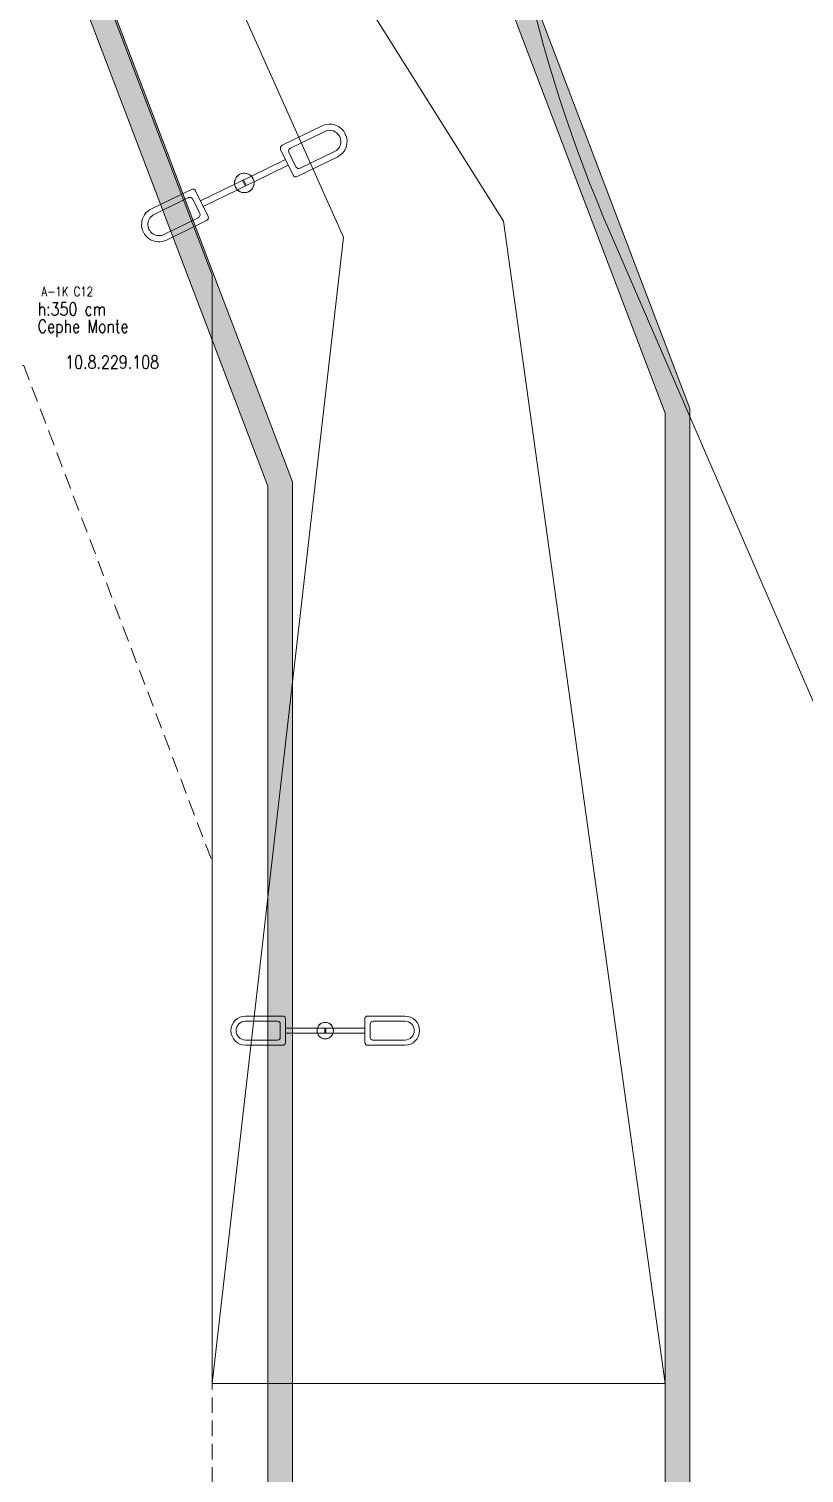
# Model space of a CAD drawing. Header units: metres. Extents: x -13933 to 152404, y -7861 to 21912.
# Drawn here: x 122737 to 123986, y 694 to 3021 of the extents above; entities that cross this region are included whole.
import ezdxf

# ---------------------------------------------------------------- set-up
doc = ezdxf.new("R2010")
doc.units = ezdxf.units.M
doc.header["$LTSCALE"] = 100
doc.header["$MEASUREMENT"] = 0
doc.linetypes.add('HIDDEN', pattern=[0.375, 0.25, -0.125])
doc.layers.get('0').update_dxf_attribs({"color": 9, "lineweight": 9})
for name, color, linetype, lineweight in [('06D', 9, 'Continuous', 9), ('09', 9, 'Continuous', 9), ('E-YAZI', 7, 'Continuous', 30)]:
    doc.layers.add(name, color=color, linetype=linetype, lineweight=lineweight)
doc.styles.add('E-YAZI', font='txttw.shx')

# ---------------------------------------------------------------- blocks, each defined once
blk = doc.blocks.new('A$C442D6FDD')
at = {"layer": '06D', "color": 9}
for p, q in [((20530, 399.9), (20465.6, 368.6)), ((20534.4, 390.9), (20479, 364)), ((20483.4, 320.5), (20463.3, 361.9)), ((20488, 333.9), (20476.6, 357.3)), ((20490.1, 318.2), (20554.5, 349.6)), ((20494.7, 331.6), (20550.2, 358.6)), ((20416.1, 318.9), (20471.2, 345.7)), ((20420.4, 309.9), (20475.5, 336.7)), ((20389.3, 305.8), (20334.2, 279)), ((20255.2, 266.2), (20319.6, 297.5)), ((20259.5, 257.2), (20315, 284.2)), ((20333, 258.5), (20321.7, 281.9)), ((20346.4, 253.9), (20326.3, 295.2)), ((20393.6, 296.9), (20338.5, 270)), ((20330.7, 251.8), (20275.3, 224.8)), ((20344.1, 247.2), (20279.7, 215.8)), ((20466.9, -1034.1), (20406.7, -1034.1)), ((20458.5, -1042.5), (20406.7, -1042.5)), ((20462.7, -1046.7), (20462.7, -1068.5)), ((20471.1, -1038.3), (20471.1, -1076.9)), ((20599.1, -1038.3), (20599.1, -1076.9)), ((20603.3, -1034.1), (20663.5, -1034.1)), ((20607.5, -1046.7), (20607.5, -1068.5)), ((20611.7, -1042.5), (20663.5, -1042.5)), ((20522.6, -1053.4), (20471.1, -1053.4)), ((20522.6, -1061.8), (20471.1, -1061.8)), ((20547.7, -1053.4), (20599.1, -1053.4)), ((20547.7, -1061.8), (20599.1, -1061.8)), ((20406.7, -1072.7), (20458.5, -1072.7)), ((20406.7, -1081.1), (20466.9, -1081.1)), ((20663.5, -1081.1), (20603.3, -1081.1)), ((20663.5, -1072.7), (20611.7, -1072.7))]:
    blk.add_line(p, q, dxfattribs=at)
for points in [[(20393.6, 296.9), (20407.8, 303.8), (20403.4, 312.8), (20389.3, 305.8)], [(20420.4, 309.9), (20406.2, 303), (20401.9, 312), (20416.1, 318.9)], [(20522.6, -1053.4), (20535.9, -1053.4), (20535.9, -1061.8), (20522.6, -1061.8)], [(20547.7, -1053.4), (20534.4, -1053.4), (20534.4, -1061.8), (20547.7, -1061.8)]]:
    blk.add_lwpolyline(points, dxfattribs=at)
for centre, radius, start, end in [((20542.3, 374.7), 28, 295.9458, 115.9458), ((20542.3, 374.7), 18, 295.9458, 115.9458), ((20467.8, 364.1), 5, 115.9458, 205.9458), ((20481.1, 359.5), 5, 115.9458, 205.9458), ((20492.5, 336.1), 5, 205.9458, 295.9458), ((20404.8, 307.9), 15.7, 44.4857, 7.4059), ((20404.8, 307.9), 15.7, 224.4857, 187.4059), ((20487.9, 322.7), 5, 205.9458, 295.9458), ((20317.2, 279.7), 5, 25.9458, 115.9458), ((20321.8, 293), 5, 25.9458, 115.9458), ((20267.4, 241), 28, 115.9458, 295.9458), ((20267.4, 241), 18, 115.9458, 295.9458), ((20328.5, 256.3), 5, 295.9458, 25.9458), ((20341.9, 251.7), 5, 295.9458, 25.9458), ((20406.7, -1057.6), 23.5, 90, 270), ((20406.7, -1057.6), 15.1, 90, 270), ((20458.5, -1046.7), 4.2, 0, 90), ((20466.9, -1038.3), 4.2, 0, 90), ((20535.1, -1057.6), 13.2, 18.5399, 341.4601), ((20535.1, -1057.6), 13.2, 198.5399, 161.4601), ((20603.3, -1038.3), 4.2, 90, 180), ((20611.7, -1046.7), 4.2, 90, 180), ((20663.5, -1057.6), 23.5, 270, 90), ((20663.5, -1057.6), 15.1, 270, 90), ((20458.5, -1068.5), 4.2, 270, 0), ((20611.7, -1068.5), 4.2, 180, 270), ((20466.9, -1076.9), 4.2, 270, 0), ((20603.3, -1076.9), 4.2, 180, 270)]:
    blk.add_arc(centre, radius, start, end, dxfattribs=at)

msp = doc.modelspace()

# ---------------------------------------------------------------- hatches: boundary and pattern name
at = {"layer": '09'}
h = msp.add_hatch(color=254, dxfattribs=at)
edge = h.paths.add_edge_path(flags=16)
edge.add_line((114428.4, 7400.9), (114304.1, 7436.3))
edge.add_line((114304.1, 7436.3), (113817.6, 8239.4))
edge.add_line((113817.6, 8239.4), (113722.4, 8211.4))
edge.add_arc((113807, 7923.6), 300, 106.3796, 212.144)
edge.add_line((113553, 7764), (114136.1, 6836))
edge.add_arc((114178.7, 6955.9), 127.2, 250.4345, 344.0652)
edge.add_line((114301.1, 6921), (114352.6, 7115.3))
edge.add_line((114352.6, 7115.3), (114428.4, 7400.9))
edge = h.paths.add_edge_path()
edge.add_line((113835.8, 8286.4), (113711.2, 8249.8))
edge.add_arc((113807, 7923.6), 340, 106.3796, 212.144)
edge.add_line((113519.2, 7742.7), (114109.1, 6803.9))
edge.add_arc((114178.7, 6955.9), 167.2, 245.3894, 344.2028)
edge.add_line((114339.7, 6910.4), (114391.3, 7105))
edge.add_line((114391.3, 7105), (115271.2, 6867))
edge.add_line((115271.2, 6867), (117108.6, 6218.1))
edge.add_line((117108.6, 6218.1), (119511.5, 5139.8))
edge.add_line((119511.5, 5139.8), (121406.6, 4202.6))
edge.add_line((121406.6, 4202.6), (122694, 3408.6))
edge.add_line((122694, 3408.6), (123121.8, 2284))
edge.add_line((123121.8, 2284), (123121.8, -684.9))
edge.add_line((123121.8, -684.9), (122658.6, -1321.3))
edge.add_line((122658.6, -1321.3), (122708.2, -1321.3))
edge.add_line((122708.2, -1321.3), (123161.8, -697.8))
edge.add_line((123161.8, -697.8), (123161.8, 2291.3))
edge.add_line((123161.8, 2291.3), (122726.6, 3435.5))
edge.add_line((122726.6, 3435.5), (121426, 4237.6))
edge.add_line((121426, 4237.6), (119528.6, 5176))
edge.add_line((119528.6, 5176), (117123.5, 6255.3))
edge.add_line((117123.5, 6255.3), (115283.1, 6905.2))
edge.add_line((115283.1, 6905.2), (114401.6, 7143.9))
edge.add_line((114401.6, 7143.9), (114477.7, 7428.5))
edge.add_line((114477.7, 7428.5), (114330.2, 7470.5))
edge.add_line((114330.2, 7470.5), (113857.3, 8251))
edge.add_line((113857.3, 8251), (113835.8, 8286.4))
h = msp.add_hatch(color=254, dxfattribs=at)
edge = h.paths.add_edge_path()
edge.add_line((123024.8, 6694.5), (123095.5, 4245.1))
edge.add_arc((123595.5, 4245.1), 500, 180, 200.8283)
edge.add_line((123128.1, 4067.4), (123761.8, 2401.6))
edge.add_line((123761.8, 2401.6), (123761.8, -1.3))
edge.add_line((123761.8, -1.3), (123161.8, -1.3))
edge.add_line((123161.8, -1.3), (123161.8, -41.3))
edge.add_line((123161.8, -41.3), (123801.8, -41.3))
edge.add_line((123801.8, -41.3), (123801.8, 2409))
edge.add_line((123801.8, 2409), (123168.1, 4074.7))
edge.add_arc((123635.5, 4252.5), 500, 180, 200.8283, ccw=False)
edge.add_line((123135.5, 4252.5), (123064.8, 6694.5))
edge.add_line((123064.8, 6694.5), (123024.8, 6694.5))

# ---------------------------------------------------------------- linework, layer by layer
msp.add_lwpolyline([(115360.8, 12281.4), (117171.4, 11533.8, -0.01102), (117487.1, 11389.8), (122188.2, 9117.5, -0.296453), (123583.7, 6805.3), (123476.5, 3596.2, 0.097254), (123674.2, 2690.1), (125083.1, -563.4, -0.539653), (124165.5, -1960.8), (122759.8, -1960.8)], format="xyb")
at = {"layer": '06D'}
for points in [[(123024.7, 6694.9), (123095.5, 4245.1, 0.091132), (123128.1, 4067.4), (123761.8, 2401.6), (123761.8, -1.3), (123161.8, -1.3), (123161.8, -41.3), (123801.8, -41.3), (123801.8, 2409), (123168.1, 4074.7, -0.091132), (123135.5, 4252.5), (123064.8, 6694.2)], [(123024.8, 6694.5), (123095.5, 4245.1, 0.091132), (123128.1, 4067.4), (123761.8, 2401.6), (123761.8, -1.3), (123161.8, -1.3), (123161.8, -41.3), (123801.8, -41.3), (123801.8, 2409), (123168.1, 4074.7, -0.091132), (123135.5, 4252.5), (123064.8, 6694.5)]]:
    msp.add_lwpolyline(points, format="xyb", close=True, dxfattribs=at)
for points in [[(119511.5, 5139.8), (121406.6, 4202.6), (122694, 3408.6), (123121.8, 2284), (123121.8, -684.9), (122658.6, -1321.3), (122708.2, -1321.3), (123161.8, -697.8), (123161.8, 2291.3), (122726.6, 3435.5), (121426, 4237.6), (119528.6, 5176)], [(123761.8, 838.7), (123501.8, 2710.7), (122566.3, 4198.3)], [(123032.5, 838.7), (123243.6, 2685.4), (122566.3, 4198.3)], [(123032.5, 838.7), (123032.5, 2623.8), (122724.2, 3434.2), (122587.5, 3518.5)], [(123032.5, 838.7), (123761.8, 838.7)]]:
    msp.add_lwpolyline(points, dxfattribs=at)
at = {"layer": '06D', "linetype": 'HIDDEN'}
msp.add_lwpolyline([(122689.5, 2478.7), (122728.8, 2478.7), (123032.5, 1678.7), (123032.5, -1.3)], dxfattribs=at)

# ---------------------------------------------------------------- block references
msp.add_blockref('A$C442D6FDD', (102679.3, 2464.6))

# ---------------------------------------------------------------- texts
at = {"layer": 'E-YAZI', "color": 6, "style": 'E-YAZI', "width": 0.8}
msp.add_text('A-1K C12', height=15, dxfattribs=at).set_placement((122757.2, 2590.1))
at = {"layer": 'E-YAZI', "color": 30, "style": 'E-YAZI', "width": 0.8}
for s, p in [('h:350 cm', (122751.2, 2558.8)), ('Cephe Monte', (122751.2, 2531.1))]:
    msp.add_text(s, height=21, dxfattribs=at).set_placement(p)
at = {"layer": 'E-YAZI', "color": 1, "style": 'E-YAZI', "width": 0.8}
msp.add_text('10.8.229.108', height=21, dxfattribs=at).set_placement((122795.6, 2473.4))

doc.saveas('drawing.dxf')
